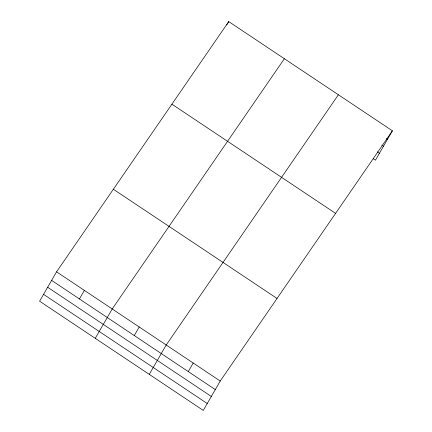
<?xml version="1.0" encoding="UTF-8"?>
<svg xmlns="http://www.w3.org/2000/svg" width="432" height="432" viewBox="0 0 432 432"><rect width="100%" height="100%" fill="white"/><g stroke="black" fill="none" stroke-linecap="round" stroke-linejoin="round"><path stroke-width="0.65" d="M56.554 271.831L39.604 301.201L203.272 410.4L220.228 381.035L392.396 130.799L228.728 21.6L56.554 271.831L220.228 381.035M226.751 25.024L228.728 21.6M79.439 298.955L84.38 290.396M95.251 338.326L112.207 308.961L284.375 58.73M134.271 335.534L139.212 326.981M149.261 374.366L166.217 344.995L338.386 94.765M188.282 371.574L193.223 363.015M392.396 130.799L375.446 160.169L373.237 158.695M386.354 138.623L387.461 139.358M381.839 145.12L383.492 146.227M377.206 151.832L379.409 153.301M171.909 104.177L335.583 213.376M113.373 189.254L277.047 298.458M51.619 280.39L215.287 389.588M47.65 287.258L211.324 396.457M43.567 294.332L207.241 403.531"/></g></svg>
